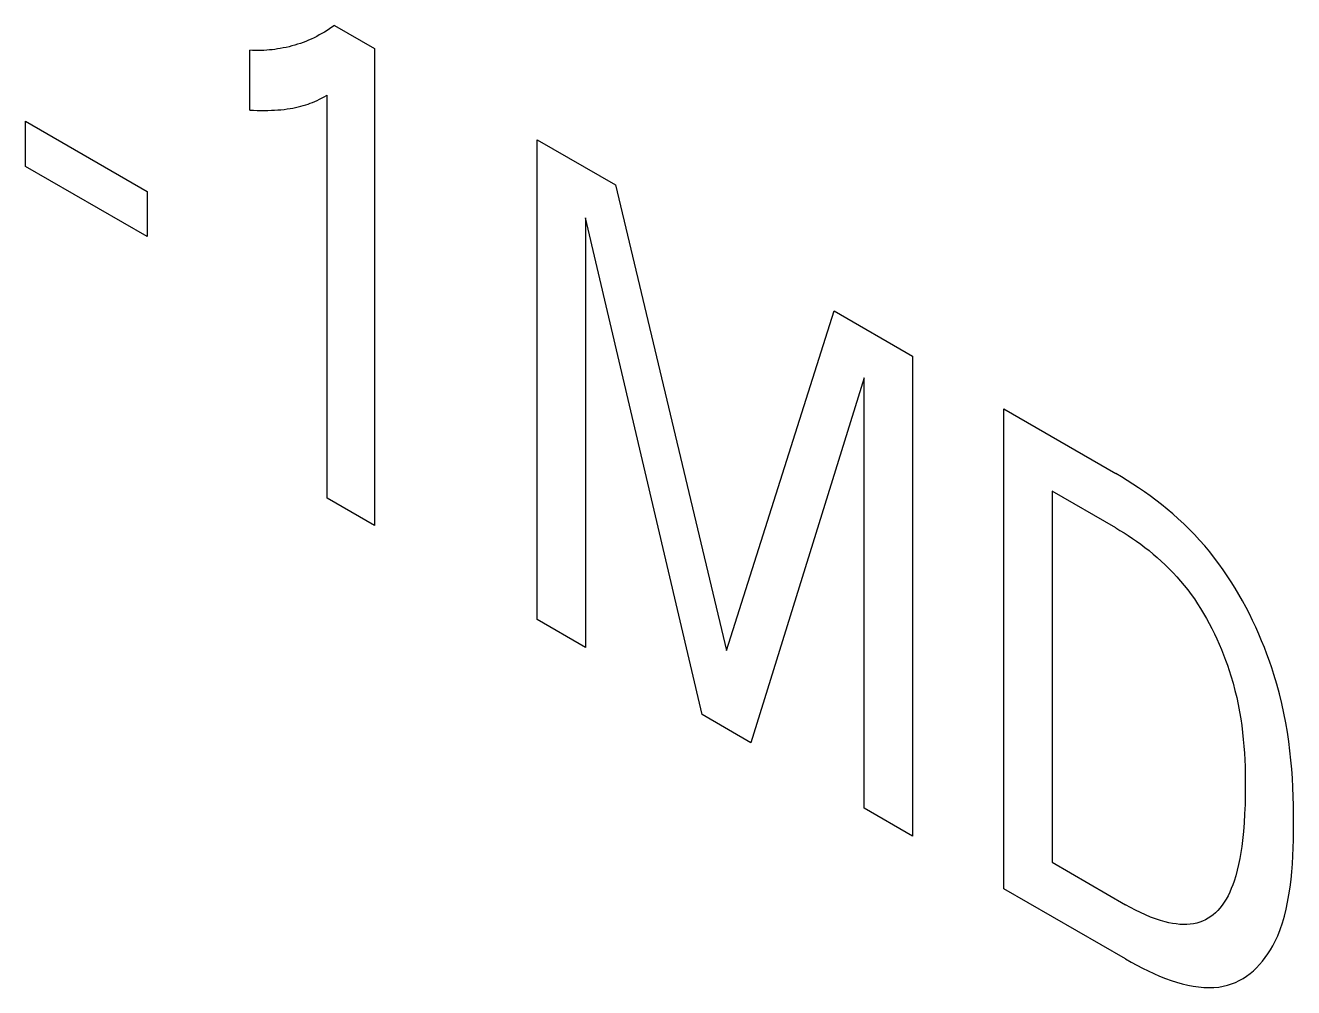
# Model space of a CAD drawing. Extents: x 0 to 420, y 0 to 297.
# Drawn here: x 173.21 to 176.877, y 151.821 to 154.605 of the extents above; entities that cross this region are included whole.
import ezdxf

# ---------------------------------------------------------------- set-up
doc = ezdxf.new("R2010")
doc.units = 0
doc.header["$LTSCALE"] = 23.1
doc.layers.add('40000_ISO', color=7, linetype='CONTINUOUS')

msp = doc.modelspace()

# ---------------------------------------------------------------- linework, layer by layer
at = {"layer": '40000_ISO', "color": 7, "linetype": 'CONTINUOUS'}
for p, q in [((174.1039, 154.6047), (174.0969, 154.5996)), ((174.1039, 154.6047), (174.2198, 154.5378)), ((174.0449, 154.5688), (174.037, 154.5652)), ((174.0526, 154.5727), (174.0449, 154.5688)), ((174.0602, 154.5768), (174.0526, 154.5727)), ((174.0678, 154.581), (174.0602, 154.5768)), ((174.0752, 154.5854), (174.0678, 154.581)), ((174.0826, 154.59), (174.0752, 154.5854)), ((174.0898, 154.5947), (174.0826, 154.59)), ((174.0969, 154.5996), (174.0898, 154.5947)), ((173.8592, 154.3594), (173.8592, 154.5325)), ((173.8675, 154.5322), (173.8592, 154.5325)), ((173.8758, 154.532), (173.8675, 154.5322)), ((173.884, 154.532), (173.8758, 154.532)), ((173.8921, 154.5321), (173.884, 154.532)), ((173.9002, 154.5324), (173.8921, 154.5321)), ((173.9083, 154.5329), (173.9002, 154.5324)), ((173.9162, 154.5335), (173.9083, 154.5329)), ((173.9241, 154.5343), (173.9162, 154.5335)), ((173.932, 154.5353), (173.9241, 154.5343)), ((173.9398, 154.5364), (173.932, 154.5353)), ((173.9475, 154.5376), (173.9398, 154.5364)), ((173.956, 154.5392), (173.9475, 154.5376)), ((173.9645, 154.5409), (173.956, 154.5392)), ((173.9729, 154.5429), (173.9645, 154.5409)), ((173.9812, 154.545), (173.9729, 154.5429)), ((173.9894, 154.5474), (173.9812, 154.545)), ((173.9975, 154.5499), (173.9894, 154.5474)), ((174.0055, 154.5525), (173.9975, 154.5499)), ((174.0135, 154.5554), (174.0055, 154.5525)), ((174.0213, 154.5584), (174.0135, 154.5554)), ((174.0291, 154.5617), (174.0213, 154.5584)), ((174.037, 154.5652), (174.0291, 154.5617)), ((174.2198, 154.5378), (174.2198, 153.1576)), ((174.0404, 154.3819), (174.0474, 154.3848)), ((174.0474, 154.3848), (174.0542, 154.3878)), ((174.0542, 154.3878), (174.061, 154.391)), ((174.061, 154.391), (174.072, 154.3966)), ((174.072, 154.3966), (174.0829, 154.4024)), ((174.0829, 153.2366), (174.0829, 154.4024)), ((173.8592, 154.3594), (173.8697, 154.359)), ((173.8697, 154.359), (173.8803, 154.3587)), ((173.8803, 154.3587), (173.8907, 154.3585)), ((173.8907, 154.3585), (173.9012, 154.3585)), ((173.9012, 154.3585), (173.9116, 154.3586)), ((173.9116, 154.3586), (173.9219, 154.3589)), ((173.9219, 154.3589), (173.9311, 154.3593)), ((173.9311, 154.3593), (173.9402, 154.3599)), ((173.9402, 154.3599), (173.9493, 154.3607)), ((173.9493, 154.3607), (173.9583, 154.3616)), ((173.9583, 154.3616), (173.9672, 154.3628)), ((173.9672, 154.3628), (173.976, 154.3641)), ((173.976, 154.3641), (173.9837, 154.3655)), ((173.9837, 154.3655), (173.9914, 154.367)), ((173.9914, 154.367), (173.999, 154.3687)), ((173.999, 154.3687), (174.0066, 154.3706)), ((174.0066, 154.3706), (174.014, 154.3727)), ((174.014, 154.3727), (174.0214, 154.3749)), ((174.0214, 154.3749), (174.0278, 154.3771)), ((174.0278, 154.3771), (174.0342, 154.3794)), ((174.0342, 154.3794), (174.0404, 154.3819)), ((173.2103, 154.1969), (173.2103, 154.3277)), ((173.2103, 154.3277), (173.5623, 154.1245)), ((174.6905, 152.8859), (174.6905, 154.2739)), ((174.6905, 154.2739), (174.9171, 154.1431)), ((173.5623, 153.9937), (173.2103, 154.1969)), ((174.9171, 154.1431), (175.2379, 152.7961)), ((173.5623, 154.1245), (173.5623, 153.9937)), ((174.8302, 154.0476), (174.8302, 152.8052)), ((175.167, 152.6108), (174.8302, 154.0476)), ((175.2379, 152.7961), (175.5486, 153.7785)), ((175.5486, 153.7785), (175.7753, 153.6476)), ((175.7753, 153.6476), (175.7753, 152.2596)), ((175.6355, 153.5847), (175.3075, 152.5297)), ((175.6355, 152.3403), (175.6355, 153.5847)), ((176.0396, 152.107), (176.0396, 153.495)), ((176.0396, 153.495), (176.3633, 153.3082)), ((176.3796, 153.2985), (176.3633, 153.3082)), ((176.3961, 153.2885), (176.3796, 153.2985)), ((176.4126, 153.2779), (176.3961, 153.2885)), ((176.1793, 153.257), (176.1793, 152.1837)), ((176.3633, 153.1508), (176.1793, 153.257)), ((176.4292, 153.267), (176.4126, 153.2779)), ((176.4458, 153.2556), (176.4292, 153.267)), ((176.4623, 153.2437), (176.4458, 153.2556)), ((174.2198, 153.1576), (174.0829, 153.2366)), ((176.4788, 153.2314), (176.4623, 153.2437)), ((176.4952, 153.2186), (176.4788, 153.2314)), ((176.5115, 153.2053), (176.4952, 153.2186)), ((176.5277, 153.1916), (176.5115, 153.2053)), ((176.5437, 153.1774), (176.5277, 153.1916)), ((176.5595, 153.1626), (176.5437, 153.1774)), ((176.3633, 153.1508), (176.3752, 153.1437)), ((176.3752, 153.1437), (176.3872, 153.1364)), ((176.5751, 153.1474), (176.5595, 153.1626)), ((176.5905, 153.1318), (176.5751, 153.1474)), ((176.3872, 153.1364), (176.3993, 153.1287)), ((176.3993, 153.1287), (176.4113, 153.1207)), ((176.4113, 153.1207), (176.4234, 153.1123)), ((176.4234, 153.1123), (176.4355, 153.1036)), ((176.4355, 153.1036), (176.4475, 153.0945)), ((176.6056, 153.1156), (176.5905, 153.1318)), ((176.6204, 153.0988), (176.6056, 153.1156)), ((176.4475, 153.0945), (176.4595, 153.0852)), ((176.4595, 153.0852), (176.4713, 153.0754)), ((176.4713, 153.0754), (176.4831, 153.0653)), ((176.4831, 153.0653), (176.4948, 153.0549)), ((176.6348, 153.0816), (176.6204, 153.0988)), ((176.6489, 153.0639), (176.6348, 153.0816)), ((176.4948, 153.0549), (176.5063, 153.0441)), ((176.5063, 153.0441), (176.5177, 153.033)), ((176.5177, 153.033), (176.5288, 153.0215)), ((176.6614, 153.0473), (176.6489, 153.0639)), ((176.6736, 153.0302), (176.6614, 153.0473)), ((176.6855, 153.0128), (176.6736, 153.0302)), ((176.5288, 153.0215), (176.5398, 153.0096)), ((176.5398, 153.0096), (176.5505, 152.9973)), ((176.5505, 152.9973), (176.561, 152.9847)), ((176.697, 152.9951), (176.6855, 153.0128)), ((176.7082, 152.977), (176.697, 152.9951)), ((176.561, 152.9847), (176.5713, 152.9718)), ((176.5713, 152.9718), (176.581, 152.9587)), ((176.581, 152.9587), (176.5904, 152.9454)), ((176.7191, 152.9586), (176.7082, 152.977)), ((176.7295, 152.94), (176.7191, 152.9586)), ((176.5904, 152.9454), (176.5995, 152.9317)), ((176.5995, 152.9317), (176.6084, 152.9178)), ((176.6084, 152.9178), (176.617, 152.9036)), ((176.7397, 152.9212), (176.7295, 152.94)), ((176.7495, 152.9021), (176.7397, 152.9212)), ((174.8302, 152.8052), (174.6905, 152.8859)), ((176.617, 152.9036), (176.6253, 152.8892)), ((176.6253, 152.8892), (176.6332, 152.8746)), ((176.7589, 152.8829), (176.7495, 152.9021)), ((176.7679, 152.8636), (176.7589, 152.8829)), ((176.6332, 152.8746), (176.6409, 152.8598)), ((176.6409, 152.8598), (176.6483, 152.8448)), ((176.6483, 152.8448), (176.6554, 152.8298)), ((176.7765, 152.8441), (176.7679, 152.8636)), ((176.6554, 152.8298), (176.6622, 152.8146)), ((176.6622, 152.8146), (176.6686, 152.7994)), ((176.7848, 152.8246), (176.7765, 152.8441)), ((176.7927, 152.8051), (176.7848, 152.8246)), ((176.6686, 152.7994), (176.6747, 152.7841)), ((176.6747, 152.7841), (176.6806, 152.7688)), ((176.8002, 152.7855), (176.7927, 152.8051)), ((176.8073, 152.7659), (176.8002, 152.7855)), ((176.6806, 152.7688), (176.6861, 152.7535)), ((176.6861, 152.7535), (176.6912, 152.7382)), ((176.6912, 152.7382), (176.6961, 152.723)), ((176.814, 152.7464), (176.8073, 152.7659)), ((176.8203, 152.7269), (176.814, 152.7464)), ((176.6961, 152.723), (176.7022, 152.7019)), ((176.7022, 152.7019), (176.7078, 152.6811)), ((176.8287, 152.6986), (176.8203, 152.7269)), ((176.8364, 152.6706), (176.8287, 152.6986)), ((176.7078, 152.6811), (176.7128, 152.6603)), ((176.8432, 152.6427), (176.8364, 152.6706)), ((176.7128, 152.6603), (176.7172, 152.6398)), ((176.7172, 152.6398), (176.7211, 152.6193)), ((176.8492, 152.6151), (176.8432, 152.6427)), ((175.3075, 152.5297), (175.167, 152.6108)), ((176.7211, 152.6193), (176.7244, 152.5991)), ((176.7244, 152.5991), (176.7274, 152.579)), ((176.8546, 152.5876), (176.8492, 152.6151)), ((176.8592, 152.5603), (176.8546, 152.5876)), ((176.7274, 152.579), (176.7299, 152.559)), ((176.7299, 152.559), (176.7319, 152.5392)), ((176.8633, 152.5333), (176.8592, 152.5603)), ((176.7319, 152.5392), (176.7337, 152.5195)), ((176.7337, 152.5195), (176.735, 152.4999)), ((176.8667, 152.5064), (176.8633, 152.5333)), ((176.735, 152.4999), (176.7361, 152.4805)), ((176.7361, 152.4805), (176.7368, 152.4613)), ((176.8696, 152.4796), (176.8667, 152.5064)), ((176.8719, 152.4531), (176.8696, 152.4796)), ((176.7368, 152.4613), (176.7373, 152.4422)), ((176.7373, 152.4422), (176.7376, 152.4232)), ((176.8738, 152.4267), (176.8719, 152.4531)), ((176.7376, 152.4044), (176.7374, 152.3773)), ((176.7376, 152.4232), (176.7376, 152.4044)), ((176.8752, 152.4005), (176.8738, 152.4267)), ((176.7374, 152.3773), (176.7368, 152.3506)), ((176.8763, 152.3744), (176.8752, 152.4005)), ((176.877, 152.3485), (176.8763, 152.3744)), ((175.7753, 152.2596), (175.6355, 152.3403)), ((176.7368, 152.3506), (176.7358, 152.3242)), ((176.8773, 152.3228), (176.877, 152.3485)), ((176.7343, 152.2981), (176.7322, 152.2724)), ((176.7358, 152.3242), (176.7343, 152.2981)), ((176.8774, 152.2971), (176.8773, 152.3228)), ((176.8773, 152.2731), (176.8774, 152.2971)), ((176.7322, 152.2724), (176.7295, 152.2471)), ((176.8769, 152.2492), (176.8773, 152.2731)), ((176.7272, 152.2293), (176.7246, 152.2118)), ((176.7295, 152.2471), (176.7272, 152.2293)), ((176.8752, 152.2021), (176.8762, 152.2255)), ((176.8762, 152.2255), (176.8769, 152.2492)), ((176.7216, 152.1946), (176.7182, 152.1777)), ((176.7246, 152.2118), (176.7216, 152.1946)), ((176.8738, 152.1789), (176.8752, 152.2021)), ((176.1793, 152.1837), (176.3915, 152.0612)), ((176.7143, 152.1611), (176.71, 152.145)), ((176.7182, 152.1777), (176.7143, 152.1611)), ((176.8698, 152.1336), (176.872, 152.156)), ((176.872, 152.156), (176.8738, 152.1789)), ((176.7013, 152.1183), (176.6971, 152.1075)), ((176.7051, 152.1293), (176.7013, 152.1183)), ((176.71, 152.145), (176.7051, 152.1293)), ((176.8639, 152.0898), (176.8671, 152.1115)), ((176.8671, 152.1115), (176.8698, 152.1336)), ((176.3908, 151.9042), (176.0396, 152.107)), ((176.6826, 152.0773), (176.677, 152.0681)), ((176.6878, 152.0869), (176.6826, 152.0773)), ((176.6926, 152.097), (176.6878, 152.0869)), ((176.6971, 152.1075), (176.6926, 152.097)), ((176.8601, 152.0687), (176.8639, 152.0898)), ((176.406, 152.0531), (176.3915, 152.0612)), ((176.4204, 152.0454), (176.406, 152.0531)), ((176.4349, 152.0382), (176.4204, 152.0454)), ((176.4493, 152.0316), (176.4349, 152.0382)), ((176.6518, 152.0379), (176.645, 152.032)), ((176.6584, 152.0443), (176.6518, 152.0379)), ((176.6645, 152.0511), (176.6584, 152.0443)), ((176.671, 152.0593), (176.6645, 152.0511)), ((176.677, 152.0681), (176.671, 152.0593)), ((176.8507, 152.0279), (176.8557, 152.048)), ((176.8557, 152.048), (176.8601, 152.0687)), ((176.4636, 152.0255), (176.4493, 152.0316)), ((176.4779, 152.0201), (176.4636, 152.0255)), ((176.4921, 152.0154), (176.4779, 152.0201)), ((176.5062, 152.0114), (176.4921, 152.0154)), ((176.5169, 152.0089), (176.5062, 152.0114)), ((176.5276, 152.0068), (176.5169, 152.0089)), ((176.5381, 152.0053), (176.5276, 152.0068)), ((176.5485, 152.0043), (176.5381, 152.0053)), ((176.5587, 152.0039), (176.5485, 152.0043)), ((176.5686, 152.004), (176.5587, 152.0039)), ((176.5784, 152.0047), (176.5686, 152.004)), ((176.5879, 152.0061), (176.5784, 152.0047)), ((176.5972, 152.0081), (176.5879, 152.0061)), ((176.6059, 152.0106), (176.5972, 152.0081)), ((176.6143, 152.0137), (176.6059, 152.0106)), ((176.6225, 152.0175), (176.6143, 152.0137)), ((176.6303, 152.0218), (176.6225, 152.0175)), ((176.6378, 152.0266), (176.6303, 152.0218)), ((176.645, 152.032), (176.6378, 152.0266)), ((176.8385, 151.9896), (176.8449, 152.0084)), ((176.8449, 152.0084), (176.8507, 152.0279)), ((176.8233, 151.954), (176.8313, 151.9714)), ((176.8313, 151.9714), (176.8385, 151.9896)), ((176.8031, 151.9188), (176.8103, 151.9301)), ((176.8103, 151.9301), (176.817, 151.9418)), ((176.817, 151.9418), (176.8233, 151.954)), ((176.3908, 151.9042), (176.4072, 151.8949)), ((176.4072, 151.8949), (176.4237, 151.886)), ((176.7791, 151.8878), (176.7875, 151.8976)), ((176.7875, 151.8976), (176.7955, 151.9079)), ((176.7955, 151.9079), (176.8031, 151.9188)), ((176.4237, 151.886), (176.4403, 151.8775)), ((176.4403, 151.8775), (176.4569, 151.8694)), ((176.4569, 151.8694), (176.4735, 151.8618)), ((176.4735, 151.8618), (176.49, 151.8547)), ((176.49, 151.8547), (176.5065, 151.8481)), ((176.7311, 151.8479), (176.7414, 151.8546)), ((176.7414, 151.8546), (176.7514, 151.862)), ((176.7514, 151.862), (176.761, 151.87)), ((176.761, 151.87), (176.7703, 151.8786)), ((176.7703, 151.8786), (176.7791, 151.8878)), ((176.5065, 151.8481), (176.5229, 151.8422)), ((176.5229, 151.8422), (176.5392, 151.8369)), ((176.5392, 151.8369), (176.5553, 151.8323)), ((176.5553, 151.8323), (176.5712, 151.8285)), ((176.5712, 151.8285), (176.587, 151.8254)), ((176.587, 151.8254), (176.6024, 151.8231)), ((176.6024, 151.8231), (176.6176, 151.8217)), ((176.6176, 151.8217), (176.6325, 151.8212)), ((176.6325, 151.8212), (176.647, 151.8216)), ((176.647, 151.8216), (176.6611, 151.823)), ((176.6611, 151.823), (176.6737, 151.8252)), ((176.6737, 151.8252), (176.6859, 151.8282)), ((176.6859, 151.8282), (176.6977, 151.832)), ((176.6977, 151.832), (176.7092, 151.8365)), ((176.7092, 151.8365), (176.7203, 151.8418)), ((176.7203, 151.8418), (176.7311, 151.8479))]:
    msp.add_line(p, q, dxfattribs=at)

doc.saveas('drawing.dxf')
